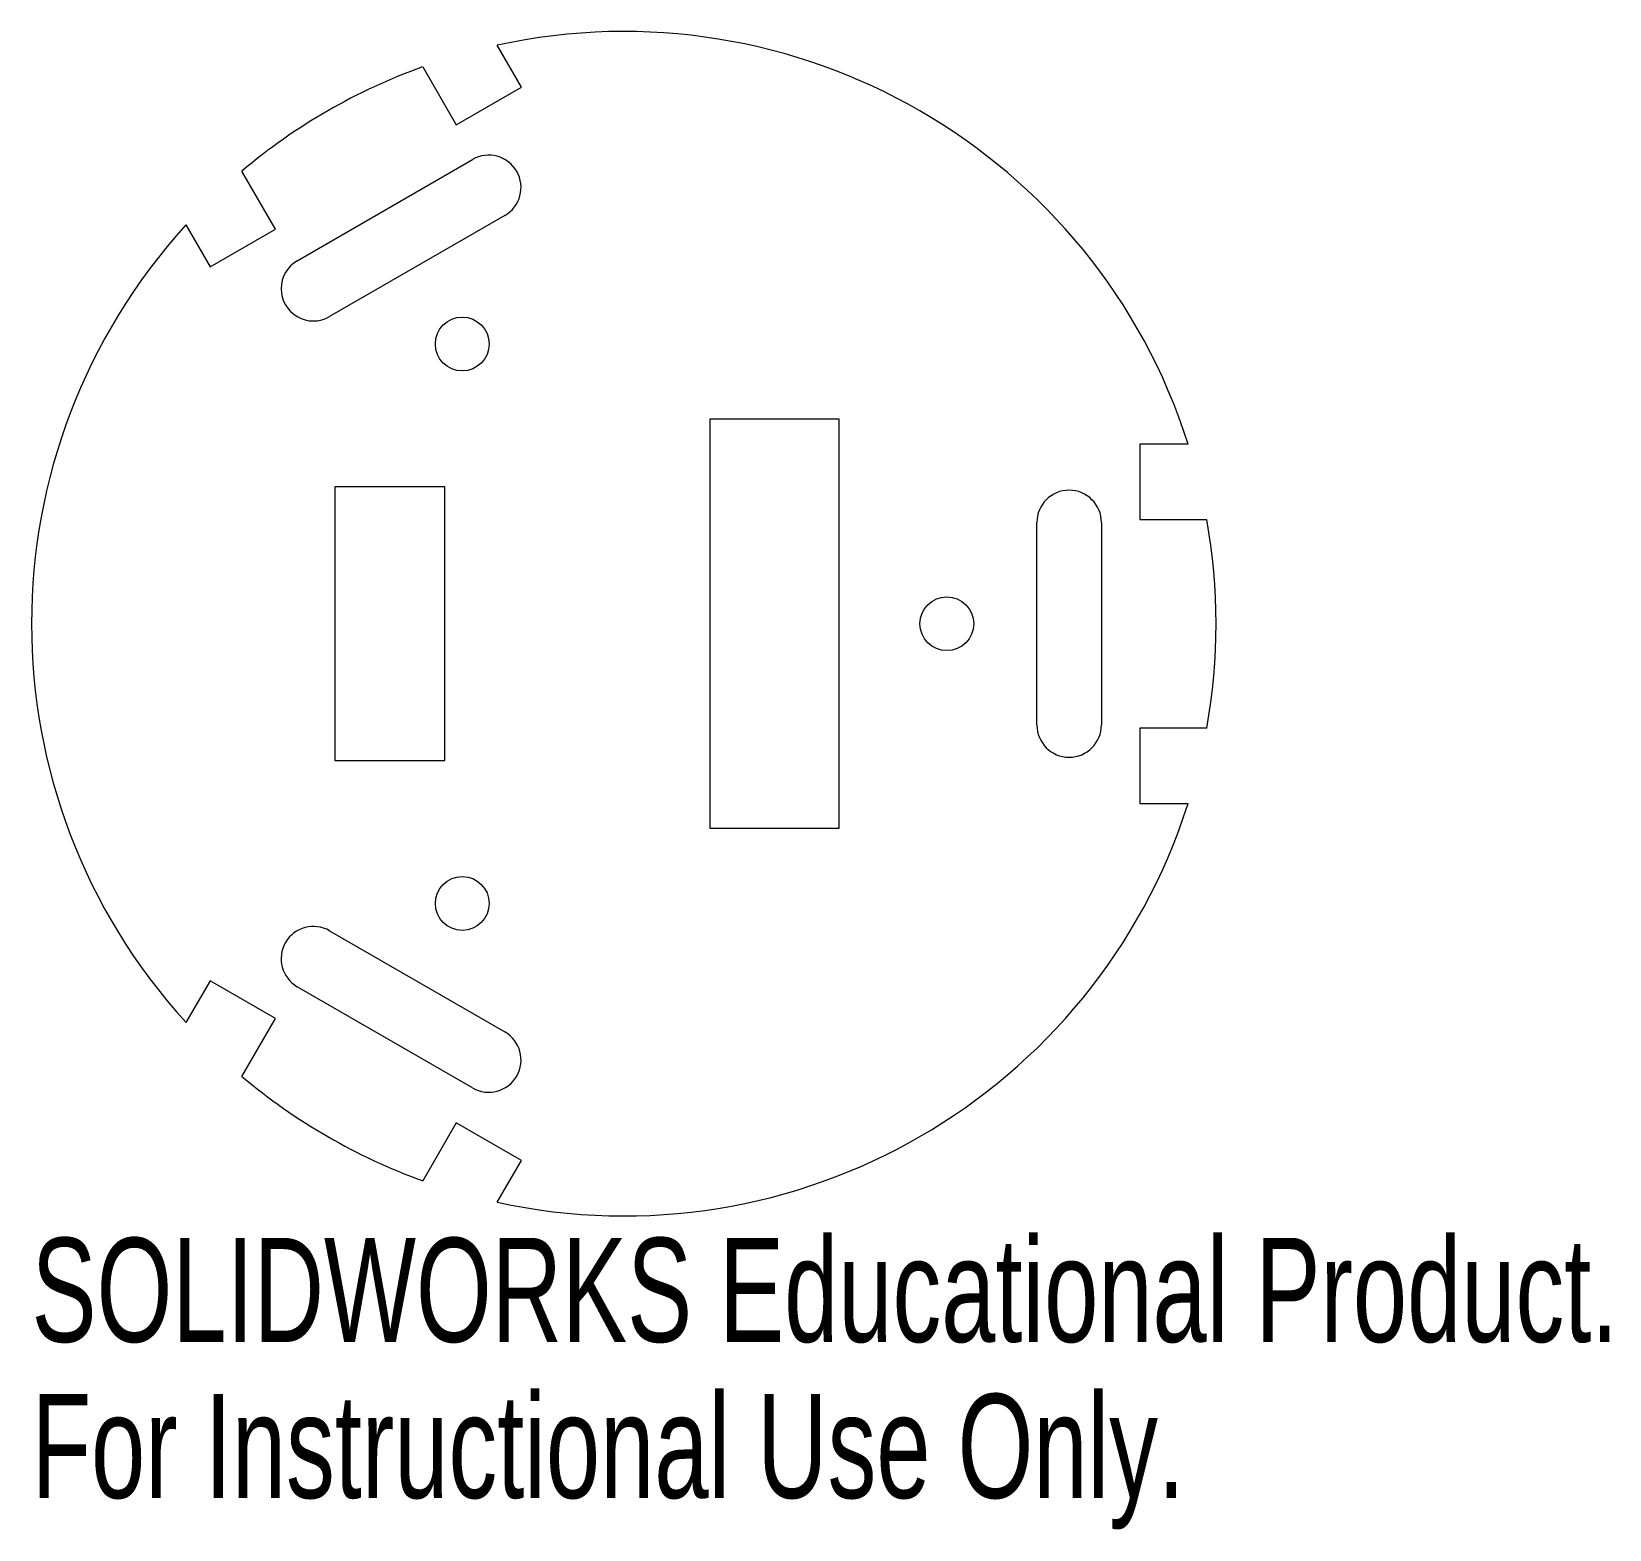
# Model space of a CAD drawing. Header units: millimetres. Extents: x -27.5 to 45.8, y -42.1 to 27.5.
import ezdxf

# ---------------------------------------------------------------- set-up
doc = ezdxf.new("R2010")
doc.units = ezdxf.units.MM
doc.styles.add('SLDTEXTSTYLE0', font='TXT', dxfattribs={"width": 0.7})

msp = doc.modelspace()

# ---------------------------------------------------------------- linework, layer by layer
at = {"color": 7, "linetype": 'Continuous', "lineweight": 15}
for p, q in [((-4.753, 24.922), (-5.875, 26.865)), ((-9.339, 25.866), (-7.784, 23.172)), ((-7.784, 23.172), (-4.753, 24.922)), ((-15.16, 16.858), (-7.02, 21.558)), ((-16.176, 18.327), (-17.731, 21.021)), ((-20.329, 18.52), (-19.207, 16.577)), ((-19.207, 16.577), (-16.176, 18.327)), ((-5.52, 18.96), (-13.66, 14.26)), ((4, 9.5), (4, -9.5)), ((10, 9.5), (4, 9.5)), ((10, -9.5), (10, 9.5)), ((26.203, 8.345), (23.96, 8.345)), ((23.96, 8.345), (23.96, 4.845)), ((-13.41, 6.35), (-13.41, -6.35)), ((-8.31, 6.35), (-13.41, 6.35)), ((-8.31, -6.35), (-8.31, 6.35)), ((19.18, -4.7), (19.18, 4.7)), ((22.18, 4.7), (22.18, -4.7)), ((23.96, 4.845), (27.07, 4.845)), ((27.07, -4.845), (23.96, -4.845)), ((23.96, -4.845), (23.96, -8.345)), ((-13.41, -6.35), (-8.31, -6.35)), ((23.96, -8.345), (26.203, -8.345)), ((4, -9.5), (10, -9.5)), ((-13.66, -14.26), (-5.52, -18.96)), ((-19.207, -16.578), (-20.329, -18.52)), ((-16.176, -18.328), (-19.207, -16.578)), ((-7.02, -21.558), (-15.16, -16.858)), ((-17.731, -21.021), (-16.176, -18.328)), ((-7.784, -23.173), (-9.339, -25.866)), ((-4.753, -24.923), (-7.784, -23.173)), ((-5.875, -26.865), (-4.753, -24.923))]:
    msp.add_line(p, q, dxfattribs=at)
for centre in [(-7.5, 12.99), (15, 0), (-7.5, -12.99)]:
    msp.add_circle(centre, 1.25, dxfattribs=at)
for centre, radius, start, end in [((0, 0), 27.5, 17.66549, 102.33507), ((0, 0), 27.5, 109.85283, 130.14771), ((-6.27, 20.259), 1.5, 300, 120), ((0, 0), 27.5, 137.66549, 222.33507), ((-14.41, 15.559), 1.5, 120, 300), ((20.68, 4.7), 1.5, 0, 180), ((0, 0), 27.5, 349.85283, 10.14771), ((20.68, -4.7), 1.5, 180, 0), ((0, 0), 27.5, 257.66549, 342.33507), ((-14.41, -15.559), 1.5, 60, 240), ((-6.27, -20.259), 1.5, 240, 60), ((0, 0), 27.5, 229.85283, 250.14771)]:
    msp.add_arc(centre, radius, start, end, dxfattribs=at)

# ---------------------------------------------------------------- texts
at = {"color": 7, "linetype": 'Continuous', "char_height": 4.83362, "attachment_point": 1, "style": 'SLDTEXTSTYLE0'}
for s, insert in [('SOLIDWORKS Educational Product.', (-27.5, -28.52)), ('For Instructional Use Only.', (-27.5, -35.77))]:
    msp.add_mtext(s, dxfattribs=dict(at, insert=insert))

doc.saveas('drawing.dxf')
